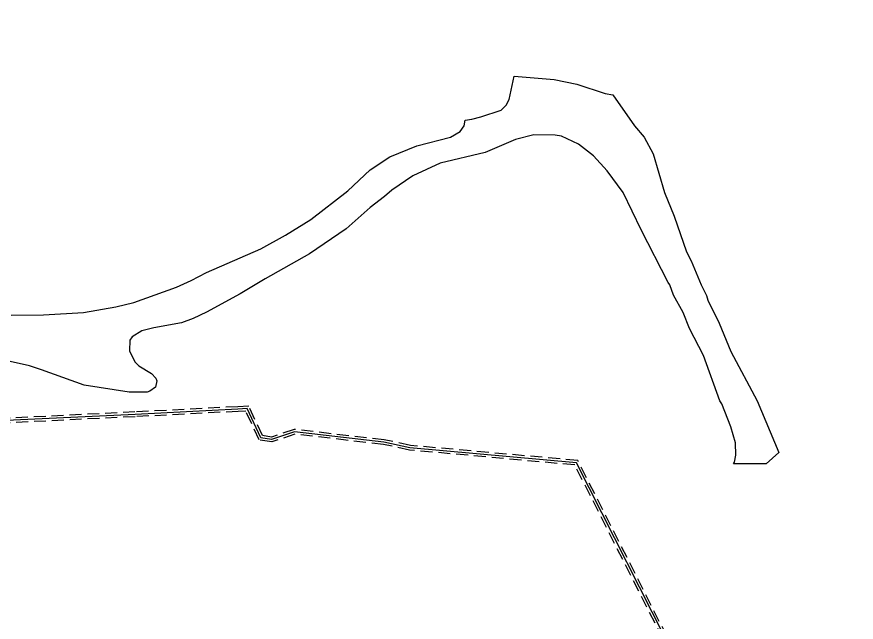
# Model space of a CAD drawing. Header units: millimetres. Extents: x 308437 to 311888, y 6841816 to 6843567.
# Drawn here: x 310770 to 311665, y 6842461 to 6843106 of the extents above; entities that cross this region are included whole.
import ezdxf

# ---------------------------------------------------------------- set-up
doc = ezdxf.new("R2010")
doc.units = ezdxf.units.MM
doc.linetypes.add('DASHED', pattern=[19.05, 12.7, -6.35])
for name, color, linetype in [('241108_CLASE_DE_SUELO', 7, 'Continuous'), ('Franja', 2, 'DASHED'), ('LMT', 4, 'Continuous')]:
    doc.layers.add(name, color=color, linetype=linetype)

msp = doc.modelspace()

# ---------------------------------------------------------------- linework, layer by layer
at = {"layer": '241108_CLASE_DE_SUELO'}
msp.add_lwpolyline([(310763.66, 6842788), (310798.16, 6842788.5), (310840.75, 6842791), (310875.34, 6842797), (310894.56, 6842801.5), (310939.84, 6842818), (310955.44, 6842825), (310971.91, 6842833.5), (311029.75, 6842859), (311056.09, 6842873.5), (311083.31, 6842890), (311122.66, 6842920.5), (311146.31, 6842943), (311167.5, 6842957), (311196.06, 6842968.5), (311232.06, 6842978), (311242.44, 6842984), (311246.59, 6842990), (311247.59, 6842996), (311254.94, 6842997), (311264.34, 6842999.5), (311285.97, 6843006.5), (311291.41, 6843012), (311294.75, 6843018), (311300.09, 6843043), (311342.56, 6843039.5), (311366.78, 6843034.5), (311396.81, 6843024.5), (311405.31, 6843023), (311428.41, 6842990), (311438.44, 6842978), (311448.19, 6842960), (311460.34, 6842919), (311470.44, 6842893.5), (311483.69, 6842855.5), (311488.59, 6842846), (311499.31, 6842820.5), (311504.84, 6842809), (311506.41, 6842804), (311518.56, 6842779.5), (311531.06, 6842749.5), (311558.94, 6842697), (311582.08, 6842641.74), (311568.46, 6842629.63), (311533.94, 6842629.5), (311534.91, 6842631.5), (311536.19, 6842639), (311535.91, 6842652), (311530.81, 6842669), (311521.5, 6842693.5), (311519.22, 6842697), (311501.97, 6842745), (311486.81, 6842774), (311479.97, 6842791), (311469.69, 6842809.5), (311465.94, 6842820.5), (311464, 6842823), (311435.25, 6842879), (311416.06, 6842919), (311399.19, 6842942), (311384.69, 6842958), (311368.5, 6842970.5), (311350.25, 6842979), (311343.56, 6842980), (311320.81, 6842980.5), (311301.41, 6842975.5), (311269, 6842961.5), (311221.06, 6842950), (311192.09, 6842936.5), (311169.59, 6842921.5), (311161.75, 6842914.5), (311146.56, 6842903), (311120.84, 6842880), (311081.75, 6842853.5), (311034.44, 6842827), (311007.97, 6842811), (310972.06, 6842791.5), (310957.72, 6842784.5), (310945.34, 6842780), (310915.69, 6842774.5), (310902.94, 6842771.5), (310892.84, 6842765), (310890.25, 6842761.5), (310889.81, 6842750), (310895.44, 6842738.5), (310900, 6842734), (310913.44, 6842726), (310917.84, 6842721), (310919.16, 6842718), (310917.75, 6842711.5), (310911.41, 6842707), (310908.56, 6842706), (310889.59, 6842706), (310841.41, 6842713.5), (310795.94, 6842730), (310783.16, 6842734), (310759.41, 6842739.5)], dxfattribs=at)
at = {"layer": 'Franja'}
for points in [[(311660.43, 6842032.65), (311620.3, 6842093), (311579.29, 6842204.91), (311364.63, 6842628.48), (311188.51, 6842644.36), (311160.72, 6842650.38), (311066.05, 6842661.2), (311041.58, 6842653.1), (311028.14, 6842655.19), (311013.86, 6842685.97), (311005.56, 6842685.56), (310895.93, 6842679.94), (310750.51, 6842672.84), (310688.65, 6842671.27), (310584.63, 6842665.26), (310394.53, 6842655.77), (310220.25, 6842649.39), (310085.86, 6842662.89), (310085.86, 6843106.17)], [(311664.6, 6842035.42), (311624.8, 6842095.28), (311583.89, 6842206.91), (311367.83, 6842633.21), (311189.27, 6842649.31), (311161.54, 6842655.32), (311065.53, 6842666.29), (311041.15, 6842658.23), (311031.55, 6842659.72), (311016.97, 6842691.13), (311005.3, 6842690.55), (310895.68, 6842684.93), (310750.32, 6842677.83), (310688.45, 6842676.26), (310584.36, 6842670.25), (310394.31, 6842660.76), (310220.4, 6842654.4), (310090.86, 6842667.41), (310090.86, 6843106.17)], [(311660.43, 6842032.65), (311620.3, 6842093), (311579.29, 6842204.91), (311364.63, 6842628.48), (311188.51, 6842644.36), (311160.72, 6842650.38), (311066.05, 6842661.2), (311041.58, 6842653.1), (311028.14, 6842655.19), (311013.86, 6842685.97), (311005.56, 6842685.56), (310895.93, 6842679.94), (310750.51, 6842672.84), (310688.65, 6842671.27), (310584.63, 6842665.26), (310394.53, 6842655.77), (310220.25, 6842649.39), (310088.1, 6842662.67), (309282.25, 6842747.94)], [(311664.6, 6842035.42), (311624.8, 6842095.28), (311583.89, 6842206.91), (311367.83, 6842633.21), (311189.27, 6842649.31), (311161.54, 6842655.32), (311065.53, 6842666.29), (311041.15, 6842658.23), (311031.55, 6842659.72), (311016.97, 6842691.13), (311005.3, 6842690.55), (310895.68, 6842684.93), (310750.32, 6842677.83), (310688.45, 6842676.26), (310584.36, 6842670.25), (310394.31, 6842660.76), (310220.4, 6842654.4), (310088.62, 6842667.64), (309282.78, 6842752.91)]]:
    msp.add_lwpolyline(points, dxfattribs=at)
at = {"layer": 'LMT'}
for points in [[(311662.52, 6842034.04), (311622.55, 6842094.14), (311581.59, 6842205.91), (311366.23, 6842630.85), (311188.89, 6842646.84), (311161.13, 6842652.85), (311065.79, 6842663.74), (311041.36, 6842655.66), (311029.85, 6842657.45), (311015.42, 6842688.55), (311005.43, 6842688.05), (310895.81, 6842682.43), (310750.41, 6842675.33), (310688.55, 6842673.77), (310584.5, 6842667.76), (310394.42, 6842658.26), (310220.32, 6842651.89), (310088.36, 6842665.15), (310088.36, 6843106.17)], [(311662.52, 6842034.04), (311622.55, 6842094.14), (311581.59, 6842205.91), (311366.23, 6842630.85), (311188.89, 6842646.84), (311161.13, 6842652.85), (311065.79, 6842663.74), (311041.36, 6842655.66), (311029.85, 6842657.45), (311015.42, 6842688.55), (311005.43, 6842688.05), (310895.81, 6842682.43), (310750.41, 6842675.33), (310688.55, 6842673.77), (310584.5, 6842667.76), (310394.42, 6842658.26), (310220.32, 6842651.89), (310088.36, 6842665.15), (309282.52, 6842750.43)]]:
    msp.add_lwpolyline(points, dxfattribs=at)

doc.saveas('drawing.dxf')
